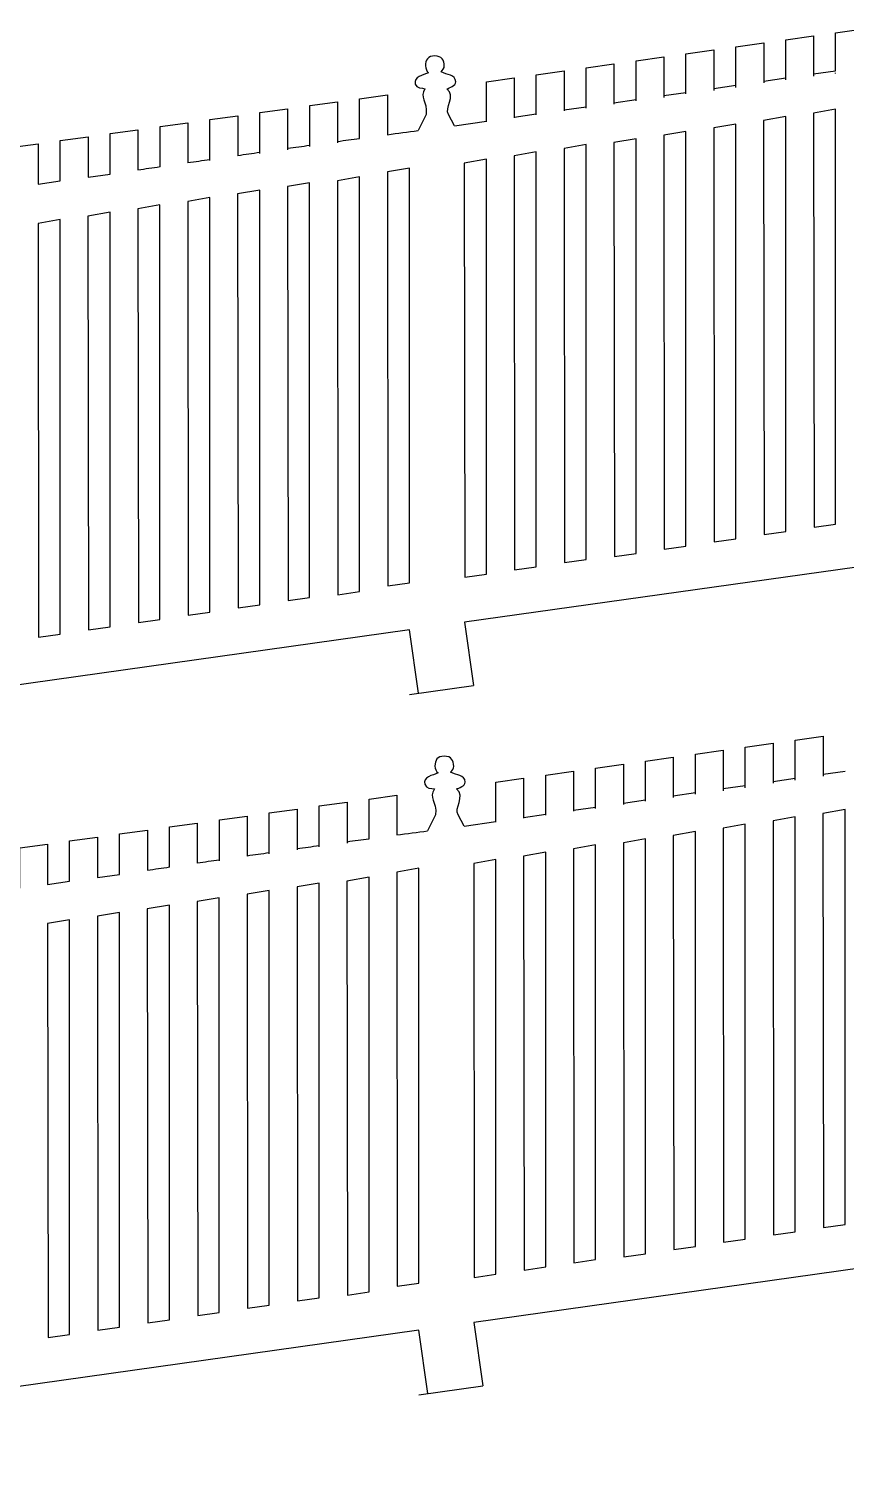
# Model space of a CAD drawing. Extents: x -294 to 276, y -108 to 146.
# Drawn here: x -151.1 to -114.4, y 65.3 to 130.4 of the extents above; entities that cross this region are included whole.
import ezdxf

# ---------------------------------------------------------------- set-up
doc = ezdxf.new("R2010")
doc.units = 0
doc.header["$MEASUREMENT"] = 0
doc.layers.add('OUTLINE', color=7, linetype='CONTINUOUS')

msp = doc.modelspace()

# ---------------------------------------------------------------- linework, layer by layer
at = {"layer": 'OUTLINE', "color": 1}
for points, knots in [([(-114.7993, 128.5515), (-114.7993, 128.5515), (-114.7993, 130.2599), (-114.7993, 130.2599), (-114.7993, 130.2599), (-114.7993, 130.2599), (-113.5453, 130.4357), (-113.5453, 130.4357), (-113.5453, 130.4357), (-113.5453, 130.4357), (-113.5453, 128.6383), (-113.5453, 128.6383)], [0, 0, 0, 0, 0.25, 0.25, 0.25, 0.25, 0.5, 0.5, 0.5, 0.5, 1, 1, 1, 1]), ([(-119.2941, 127.8003), (-119.2941, 127.8003), (-119.2941, 129.6293), (-119.2941, 129.6293), (-119.2941, 129.6293), (-119.2941, 129.6293), (-118.0401, 129.8051), (-118.0401, 129.8051), (-118.0401, 129.8051), (-118.0401, 129.8051), (-118.0401, 127.9987), (-118.0401, 127.9987)], [0, 0, 0, 0, 0.25, 0.25, 0.25, 0.25, 0.5, 0.5, 0.5, 0.5, 1, 1, 1, 1]), ([(-117.0467, 128.1379), (-117.0467, 128.1379), (-117.0467, 129.9445), (-117.0467, 129.9445), (-117.0467, 129.9445), (-117.0467, 129.9445), (-115.7933, 130.1203), (-115.7933, 130.1203), (-115.7933, 130.1203), (-115.7933, 130.1203), (-115.7933, 128.3135), (-115.7933, 128.3135)], [0, 0, 0, 0, 0.25, 0.25, 0.25, 0.25, 0.5, 0.5, 0.5, 0.5, 1, 1, 1, 1]), ([(-131.9615, 126.0701), (-131.9615, 126.0701), (-132.2293, 126.5743), (-132.2293, 126.5743), (-132.2293, 126.5743), (-132.4359, 126.8563), (-131.8783, 127.4081), (-132.3061, 127.7413), (-132.3061, 127.7413), (-132.2007, 127.7767), (-131.9023, 127.8841), (-131.9103, 128.0461), (-131.9103, 128.0461), (-131.9279, 128.4039), (-132.2981, 128.3521), (-132.5659, 128.4955), (-132.5659, 128.4955), (-132.5017, 128.5711), (-132.4243, 128.6633), (-132.4243, 128.7623), (-132.4243, 128.7623), (-132.4243, 129.0217), (-132.5363, 129.2187), (-132.8545, 129.2187), (-132.8545, 129.2187), (-133.1725, 129.2187), (-133.2717, 129.0349), (-133.2717, 128.7755), (-133.2717, 128.7755), (-133.2717, 128.6579), (-133.2183, 128.5241), (-133.1309, 128.4627), (-133.1309, 128.4627), (-133.3753, 128.3623), (-133.8269, 128.2773), (-133.7329, 127.9529), (-133.7329, 127.9529), (-133.6765, 127.7583), (-133.4295, 127.7681), (-133.2977, 127.7429), (-133.2977, 127.7429), (-133.5641, 127.3375), (-133.1767, 127.1877), (-133.2409, 126.5845), (-133.2409, 126.5845), (-133.2409, 126.5845), (-133.6049, 125.8515), (-133.6049, 125.8515)], [0, 0, 0, 0, 0.0769231, 0.0769231, 0.0769231, 0.0769231, 0.1538462, 0.1538462, 0.1538462, 0.1538462, 0.2307692, 0.2307692, 0.2307692, 0.2307692, 0.3076923, 0.3076923, 0.3076923, 0.3076923, 0.3846154, 0.3846154, 0.3846154, 0.3846154, 0.4615385, 0.4615385, 0.4615385, 0.4615385, 0.5384615, 0.5384615, 0.5384615, 0.5384615, 0.6153846, 0.6153846, 0.6153846, 0.6153846, 0.6923077, 0.6923077, 0.6923077, 0.6923077, 0.7692308, 0.7692308, 0.7692308, 0.7692308, 0.8461538, 0.8461538, 0.8461538, 0.8461538, 1, 1, 1, 1]), ([(-123.7891, 127.1931), (-123.7891, 127.1931), (-123.7891, 128.9985), (-123.7891, 128.9985), (-123.7891, 128.9985), (-123.7891, 128.9985), (-122.5361, 129.1743), (-122.5361, 129.1743), (-122.5361, 129.1743), (-122.5361, 129.1743), (-122.5361, 127.3519), (-122.5361, 127.3519)], [0, 0, 0, 0, 0.25, 0.25, 0.25, 0.25, 0.5, 0.5, 0.5, 0.5, 1, 1, 1, 1]), ([(-121.5417, 127.5081), (-121.5417, 127.5081), (-121.5417, 129.3139), (-121.5417, 129.3139), (-121.5417, 129.3139), (-121.5417, 129.3139), (-120.2881, 129.4897), (-120.2881, 129.4897), (-120.2881, 129.4897), (-120.2881, 129.4897), (-120.2881, 127.6629), (-120.2881, 127.6629)], [0, 0, 0, 0, 0.25, 0.25, 0.25, 0.25, 0.5, 0.5, 0.5, 0.5, 1, 1, 1, 1]), ([(-128.2841, 126.5571), (-128.2841, 126.5571), (-128.2841, 128.3679), (-128.2841, 128.3679), (-128.2841, 128.3679), (-128.2841, 128.3679), (-127.0315, 128.5437), (-127.0315, 128.5437), (-127.0315, 128.5437), (-127.0315, 128.5437), (-127.0315, 126.7387), (-127.0315, 126.7387)], [0, 0, 0, 0, 0.25, 0.25, 0.25, 0.25, 0.5, 0.5, 0.5, 0.5, 1, 1, 1, 1]), ([(-126.0367, 126.8679), (-126.0367, 126.8679), (-126.0367, 128.6831), (-126.0367, 128.6831), (-126.0367, 128.6831), (-126.0367, 128.6831), (-124.7839, 128.8589), (-124.7839, 128.8589), (-124.7839, 128.8589), (-124.7839, 128.8589), (-124.7839, 127.0411), (-124.7839, 127.0411)], [0, 0, 0, 0, 0.25, 0.25, 0.25, 0.25, 0.5, 0.5, 0.5, 0.5, 1, 1, 1, 1]), ([(-130.5315, 126.2483), (-130.5315, 126.2483), (-130.5315, 128.0525), (-130.5315, 128.0525), (-130.5315, 128.0525), (-130.5315, 128.0525), (-129.2791, 128.2283), (-129.2791, 128.2283), (-129.2791, 128.2283), (-129.2791, 128.2283), (-129.2791, 126.4239), (-129.2791, 126.4239)], [0, 0, 0, 0, 0.25, 0.25, 0.25, 0.25, 0.5, 0.5, 0.5, 0.5, 1, 1, 1, 1]), ([(-138.4865, 125.1301), (-138.4865, 125.1301), (-138.4865, 126.9771), (-138.4865, 126.9771), (-138.4865, 126.9771), (-138.4865, 126.9771), (-137.2315, 127.1531), (-137.2315, 127.1531), (-137.2315, 127.1531), (-137.2315, 127.1531), (-137.2315, 125.3037), (-137.2315, 125.3037)], [0, 0, 0, 0, 0.25, 0.25, 0.25, 0.25, 0.5, 0.5, 0.5, 0.5, 1, 1, 1, 1]), ([(-136.2419, 125.5017), (-136.2419, 125.5017), (-136.2419, 127.2899), (-136.2419, 127.2899), (-136.2419, 127.2899), (-136.2419, 127.2899), (-134.9895, 127.4655), (-134.9895, 127.4655), (-134.9895, 127.4655), (-134.9895, 127.4655), (-134.9895, 125.6697), (-134.9895, 125.6697)], [0, 0, 0, 0, 0.25, 0.25, 0.25, 0.25, 0.5, 0.5, 0.5, 0.5, 1, 1, 1, 1]), ([(-142.9815, 124.5085), (-142.9815, 124.5085), (-142.9815, 126.3465), (-142.9815, 126.3465), (-142.9815, 126.3465), (-142.9815, 126.3465), (-141.7275, 126.5223), (-141.7275, 126.5223), (-141.7275, 126.5223), (-141.7275, 126.5223), (-141.7275, 124.7151), (-141.7275, 124.7151)], [0, 0, 0, 0, 0.25, 0.25, 0.25, 0.25, 0.5, 0.5, 0.5, 0.5, 1, 1, 1, 1]), ([(-140.7339, 124.8193), (-140.7339, 124.8193), (-140.7339, 126.6617), (-140.7339, 126.6617), (-140.7339, 126.6617), (-140.7339, 126.6617), (-139.4797, 126.8377), (-139.4797, 126.8377), (-139.4797, 126.8377), (-139.4797, 126.8377), (-139.4797, 124.9927), (-139.4797, 124.9927)], [0, 0, 0, 0, 0.25, 0.25, 0.25, 0.25, 0.5, 0.5, 0.5, 0.5, 1, 1, 1, 1]), ([(-118.0212, 107.6534), (-118.0212, 107.6534), (-118.0439, 126.3047), (-118.0439, 126.3047), (-118.0439, 126.3047), (-118.0439, 126.3047), (-117.0481, 126.4816), (-117.0481, 126.4816), (-117.0481, 126.4816), (-117.0481, 126.4816), (-117.0482, 107.7921), (-117.0482, 107.7921), (-117.0482, 107.7921), (-117.0482, 107.7921), (-118.0212, 107.6534), (-118.0212, 107.6534)], [0, 0, 0, 0, 0.2, 0.2, 0.2, 0.2, 0.4, 0.4, 0.4, 0.4, 0.6, 0.6, 0.6, 0.6, 1, 1, 1, 1]), ([(-115.774, 107.9842), (-115.774, 107.9842), (-115.7967, 126.6355), (-115.7967, 126.6355), (-115.7967, 126.6355), (-115.7967, 126.6355), (-114.8009, 126.8124), (-114.8009, 126.8124), (-114.8009, 126.8124), (-114.8009, 126.8124), (-114.801, 108.1229), (-114.801, 108.1229), (-114.801, 108.1229), (-114.801, 108.1229), (-115.774, 107.9842), (-115.774, 107.9842)], [0, 0, 0, 0, 0.2, 0.2, 0.2, 0.2, 0.4, 0.4, 0.4, 0.4, 0.6, 0.6, 0.6, 0.6, 1, 1, 1, 1]), ([(-147.4763, 123.8869), (-147.4763, 123.8869), (-147.4763, 125.7159), (-147.4763, 125.7159), (-147.4763, 125.7159), (-147.4763, 125.7159), (-146.2223, 125.8917), (-146.2223, 125.8917), (-146.2223, 125.8917), (-146.2223, 125.8917), (-146.2223, 124.0853), (-146.2223, 124.0853)], [0, 0, 0, 0, 0.25, 0.25, 0.25, 0.25, 0.5, 0.5, 0.5, 0.5, 1, 1, 1, 1]), ([(-145.2289, 124.2245), (-145.2289, 124.2245), (-145.2289, 126.0311), (-145.2289, 126.0311), (-145.2289, 126.0311), (-145.2289, 126.0311), (-143.9755, 126.2069), (-143.9755, 126.2069), (-143.9755, 126.2069), (-143.9755, 126.2069), (-143.9755, 124.4001), (-143.9755, 124.4001)], [0, 0, 0, 0, 0.25, 0.25, 0.25, 0.25, 0.5, 0.5, 0.5, 0.5, 1, 1, 1, 1]), ([(-122.5158, 106.9918), (-122.5158, 106.9918), (-122.5385, 125.6431), (-122.5385, 125.6431), (-122.5385, 125.6431), (-122.5385, 125.6431), (-121.5427, 125.82), (-121.5427, 125.82), (-121.5427, 125.82), (-121.5427, 125.82), (-121.5428, 107.1305), (-121.5428, 107.1305), (-121.5428, 107.1305), (-121.5428, 107.1305), (-122.5158, 106.9918), (-122.5158, 106.9918)], [0, 0, 0, 0, 0.2, 0.2, 0.2, 0.2, 0.4, 0.4, 0.4, 0.4, 0.6, 0.6, 0.6, 0.6, 1, 1, 1, 1]), ([(-120.2686, 107.3226), (-120.2686, 107.3226), (-120.2913, 125.9739), (-120.2913, 125.9739), (-120.2913, 125.9739), (-120.2913, 125.9739), (-119.2955, 126.1508), (-119.2955, 126.1508), (-119.2955, 126.1508), (-119.2955, 126.1508), (-119.2956, 107.4613), (-119.2956, 107.4613), (-119.2956, 107.4613), (-119.2956, 107.4613), (-120.2686, 107.3226), (-120.2686, 107.3226)], [0, 0, 0, 0, 0.2, 0.2, 0.2, 0.2, 0.4, 0.4, 0.4, 0.4, 0.6, 0.6, 0.6, 0.6, 1, 1, 1, 1]), ([(-151.9713, 123.2797), (-151.9713, 123.2797), (-151.9713, 125.0851), (-151.9713, 125.0851), (-151.9713, 125.0851), (-151.9713, 125.0851), (-150.7183, 125.2609), (-150.7183, 125.2609), (-150.7183, 125.2609), (-150.7183, 125.2609), (-150.7183, 123.4385), (-150.7183, 123.4385)], [0, 0, 0, 0, 0.25, 0.25, 0.25, 0.25, 0.5, 0.5, 0.5, 0.5, 1, 1, 1, 1]), ([(-149.7239, 123.5947), (-149.7239, 123.5947), (-149.7239, 125.4005), (-149.7239, 125.4005), (-149.7239, 125.4005), (-149.7239, 125.4005), (-148.4703, 125.5763), (-148.4703, 125.5763), (-148.4703, 125.5763), (-148.4703, 125.5763), (-148.4703, 123.7495), (-148.4703, 123.7495)], [0, 0, 0, 0, 0.25, 0.25, 0.25, 0.25, 0.5, 0.5, 0.5, 0.5, 1, 1, 1, 1]), ([(-127.0102, 106.3964), (-127.0102, 106.3964), (-127.0329, 125.0477), (-127.0329, 125.0477), (-127.0329, 125.0477), (-127.0329, 125.0477), (-126.0371, 125.2246), (-126.0371, 125.2246), (-126.0371, 125.2246), (-126.0371, 125.2246), (-126.0372, 106.5351), (-126.0372, 106.5351), (-126.0372, 106.5351), (-126.0372, 106.5351), (-127.0102, 106.3964), (-127.0102, 106.3964)], [0, 0, 0, 0, 0.2, 0.2, 0.2, 0.2, 0.4, 0.4, 0.4, 0.4, 0.6, 0.6, 0.6, 0.6, 1, 1, 1, 1]), ([(-124.763, 106.661), (-124.763, 106.661), (-124.7857, 125.3123), (-124.7857, 125.3123), (-124.7857, 125.3123), (-124.7857, 125.3123), (-123.7899, 125.4892), (-123.7899, 125.4892), (-123.7899, 125.4892), (-123.7899, 125.4892), (-123.79, 106.7997), (-123.79, 106.7997), (-123.79, 106.7997), (-123.79, 106.7997), (-124.763, 106.661), (-124.763, 106.661)], [0, 0, 0, 0, 0.2, 0.2, 0.2, 0.2, 0.4, 0.4, 0.4, 0.4, 0.6, 0.6, 0.6, 0.6, 1, 1, 1, 1]), ([(-131.5046, 105.7352), (-131.5046, 105.7352), (-131.5273, 124.3865), (-131.5273, 124.3865), (-131.5273, 124.3865), (-131.5273, 124.3865), (-130.5315, 124.5634), (-130.5315, 124.5634), (-130.5315, 124.5634), (-130.5315, 124.5634), (-130.5316, 105.8739), (-130.5316, 105.8739), (-130.5316, 105.8739), (-130.5316, 105.8739), (-131.5046, 105.7352), (-131.5046, 105.7352)], [0, 0, 0, 0, 0.2, 0.2, 0.2, 0.2, 0.4, 0.4, 0.4, 0.4, 0.6, 0.6, 0.6, 0.6, 1, 1, 1, 1]), ([(-129.2574, 106.0658), (-129.2574, 106.0658), (-129.2801, 124.7171), (-129.2801, 124.7171), (-129.2801, 124.7171), (-129.2801, 124.7171), (-128.2843, 124.894), (-128.2843, 124.894), (-128.2843, 124.894), (-128.2843, 124.894), (-128.2844, 106.2045), (-128.2844, 106.2045), (-128.2844, 106.2045), (-128.2844, 106.2045), (-129.2574, 106.0658), (-129.2574, 106.0658)], [0, 0, 0, 0, 0.2, 0.2, 0.2, 0.2, 0.4, 0.4, 0.4, 0.4, 0.6, 0.6, 0.6, 0.6, 1, 1, 1, 1]), ([(-137.215, 104.9416), (-137.215, 104.9416), (-137.2377, 123.5929), (-137.2377, 123.5929), (-137.2377, 123.5929), (-137.2377, 123.5929), (-136.2419, 123.7698), (-136.2419, 123.7698), (-136.2419, 123.7698), (-136.2419, 123.7698), (-136.242, 105.0803), (-136.242, 105.0803), (-136.242, 105.0803), (-136.242, 105.0803), (-137.215, 104.9416), (-137.215, 104.9416)], [0, 0, 0, 0, 0.2, 0.2, 0.2, 0.2, 0.4, 0.4, 0.4, 0.4, 0.6, 0.6, 0.6, 0.6, 1, 1, 1, 1]), ([(-134.9676, 105.3386), (-134.9676, 105.3386), (-134.9903, 123.9899), (-134.9903, 123.9899), (-134.9903, 123.9899), (-134.9903, 123.9899), (-133.9945, 124.1668), (-133.9945, 124.1668), (-133.9945, 124.1668), (-133.9945, 124.1668), (-133.9946, 105.4773), (-133.9946, 105.4773), (-133.9946, 105.4773), (-133.9946, 105.4773), (-134.9676, 105.3386), (-134.9676, 105.3386)], [0, 0, 0, 0, 0.2, 0.2, 0.2, 0.2, 0.4, 0.4, 0.4, 0.4, 0.6, 0.6, 0.6, 0.6, 1, 1, 1, 1]), ([(-141.7094, 104.3462), (-141.7094, 104.3462), (-141.7321, 122.9975), (-141.7321, 122.9975), (-141.7321, 122.9975), (-141.7321, 122.9975), (-140.7363, 123.1744), (-140.7363, 123.1744), (-140.7363, 123.1744), (-140.7363, 123.1744), (-140.7364, 104.4849), (-140.7364, 104.4849), (-140.7364, 104.4849), (-140.7364, 104.4849), (-141.7094, 104.3462), (-141.7094, 104.3462)], [0, 0, 0, 0, 0.2, 0.2, 0.2, 0.2, 0.4, 0.4, 0.4, 0.4, 0.6, 0.6, 0.6, 0.6, 1, 1, 1, 1]), ([(-139.4622, 104.677), (-139.4622, 104.677), (-139.4849, 123.3283), (-139.4849, 123.3283), (-139.4849, 123.3283), (-139.4849, 123.3283), (-138.4891, 123.5052), (-138.4891, 123.5052), (-138.4891, 123.5052), (-138.4891, 123.5052), (-138.4892, 104.8157), (-138.4892, 104.8157), (-138.4892, 104.8157), (-138.4892, 104.8157), (-139.4622, 104.677), (-139.4622, 104.677)], [0, 0, 0, 0, 0.2, 0.2, 0.2, 0.2, 0.4, 0.4, 0.4, 0.4, 0.6, 0.6, 0.6, 0.6, 1, 1, 1, 1]), ([(-146.2038, 103.6846), (-146.2038, 103.6846), (-146.2265, 122.3359), (-146.2265, 122.3359), (-146.2265, 122.3359), (-146.2265, 122.3359), (-145.2307, 122.5128), (-145.2307, 122.5128), (-145.2307, 122.5128), (-145.2307, 122.5128), (-145.2308, 103.8233), (-145.2308, 103.8233), (-145.2308, 103.8233), (-145.2308, 103.8233), (-146.2038, 103.6846), (-146.2038, 103.6846)], [0, 0, 0, 0, 0.2, 0.2, 0.2, 0.2, 0.4, 0.4, 0.4, 0.4, 0.6, 0.6, 0.6, 0.6, 1, 1, 1, 1]), ([(-143.9566, 104.0154), (-143.9566, 104.0154), (-143.9793, 122.6667), (-143.9793, 122.6667), (-143.9793, 122.6667), (-143.9793, 122.6667), (-142.9835, 122.8436), (-142.9835, 122.8436), (-142.9835, 122.8436), (-142.9835, 122.8436), (-142.9836, 104.1541), (-142.9836, 104.1541), (-142.9836, 104.1541), (-142.9836, 104.1541), (-143.9566, 104.0154), (-143.9566, 104.0154)], [0, 0, 0, 0, 0.2, 0.2, 0.2, 0.2, 0.4, 0.4, 0.4, 0.4, 0.6, 0.6, 0.6, 0.6, 1, 1, 1, 1]), ([(-150.6984, 103.023), (-150.6984, 103.023), (-150.7211, 121.6743), (-150.7211, 121.6743), (-150.7211, 121.6743), (-150.7211, 121.6743), (-149.7253, 121.8512), (-149.7253, 121.8512), (-149.7253, 121.8512), (-149.7253, 121.8512), (-149.7254, 103.1617), (-149.7254, 103.1617), (-149.7254, 103.1617), (-149.7254, 103.1617), (-150.6984, 103.023), (-150.6984, 103.023)], [0, 0, 0, 0, 0.2, 0.2, 0.2, 0.2, 0.4, 0.4, 0.4, 0.4, 0.6, 0.6, 0.6, 0.6, 1, 1, 1, 1]), ([(-148.4512, 103.3538), (-148.4512, 103.3538), (-148.4739, 122.0051), (-148.4739, 122.0051), (-148.4739, 122.0051), (-148.4739, 122.0051), (-147.4781, 122.182), (-147.4781, 122.182), (-147.4781, 122.182), (-147.4781, 122.182), (-147.4782, 103.4925), (-147.4782, 103.4925), (-147.4782, 103.4925), (-147.4782, 103.4925), (-148.4512, 103.3538), (-148.4512, 103.3538)], [0, 0, 0, 0, 0.2, 0.2, 0.2, 0.2, 0.4, 0.4, 0.4, 0.4, 0.6, 0.6, 0.6, 0.6, 1, 1, 1, 1]), ([(-105.4111, 104.4763), (-105.4111, 104.4763), (-105.8119, 107.3163), (-105.8119, 107.3163), (-105.8119, 107.3163), (-105.8119, 107.3163), (-131.5203, 103.7032), (-131.5203, 103.7032), (-131.5203, 103.7032), (-131.5203, 103.7032), (-131.1175, 100.849), (-131.1175, 100.849)], [0, 0, 0, 0, 0.25, 0.25, 0.25, 0.25, 0.5, 0.5, 0.5, 0.5, 1, 1, 1, 1]), ([(-133.5915, 100.4999), (-133.5915, 100.4999), (-133.9945, 103.3555), (-133.9945, 103.3555), (-133.9945, 103.3555), (-133.9945, 103.3555), (-159.6985, 99.743), (-159.6985, 99.743), (-159.6985, 99.743), (-159.6985, 99.743), (-159.2935, 96.8733), (-159.2935, 96.8733)], [0, 0, 0, 0, 0.25, 0.25, 0.25, 0.25, 0.5, 0.5, 0.5, 0.5, 1, 1, 1, 1]), ([(-116.6211, 96.5856), (-116.6211, 96.5856), (-116.6211, 98.3922), (-116.6211, 98.3922), (-116.6211, 98.3922), (-116.6211, 98.3922), (-115.3677, 98.568), (-115.3677, 98.568), (-115.3677, 98.568), (-115.3677, 98.568), (-115.3677, 96.7612), (-115.3677, 96.7612)], [0, 0, 0, 0, 0.25, 0.25, 0.25, 0.25, 0.5, 0.5, 0.5, 0.5, 1, 1, 1, 1]), ([(-121.1161, 95.9558), (-121.1161, 95.9558), (-121.1161, 97.7616), (-121.1161, 97.7616), (-121.1161, 97.7616), (-121.1161, 97.7616), (-119.8625, 97.9374), (-119.8625, 97.9374), (-119.8625, 97.9374), (-119.8625, 97.9374), (-119.8625, 96.1106), (-119.8625, 96.1106)], [0, 0, 0, 0, 0.25, 0.25, 0.25, 0.25, 0.5, 0.5, 0.5, 0.5, 1, 1, 1, 1]), ([(-118.8685, 96.248), (-118.8685, 96.248), (-118.8685, 98.077), (-118.8685, 98.077), (-118.8685, 98.077), (-118.8685, 98.077), (-117.6145, 98.2528), (-117.6145, 98.2528), (-117.6145, 98.2528), (-117.6145, 98.2528), (-117.6145, 96.4464), (-117.6145, 96.4464)], [0, 0, 0, 0, 0.25, 0.25, 0.25, 0.25, 0.5, 0.5, 0.5, 0.5, 1, 1, 1, 1]), ([(-131.5359, 94.5178), (-131.5359, 94.5178), (-131.8037, 95.022), (-131.8037, 95.022), (-131.8037, 95.022), (-132.0103, 95.304), (-131.4527, 95.8558), (-131.8805, 96.189), (-131.8805, 96.189), (-131.7751, 96.2244), (-131.4767, 96.3318), (-131.4847, 96.4938), (-131.4847, 96.4938), (-131.5023, 96.8516), (-131.8725, 96.7998), (-132.1403, 96.9432), (-132.1403, 96.9432), (-132.0761, 97.0188), (-131.9987, 97.111), (-131.9987, 97.21), (-131.9987, 97.21), (-131.9987, 97.4694), (-132.1107, 97.6664), (-132.4289, 97.6664), (-132.4289, 97.6664), (-132.7469, 97.6664), (-132.8461, 97.4826), (-132.8461, 97.2232), (-132.8461, 97.2232), (-132.8461, 97.1056), (-132.7927, 96.9718), (-132.7053, 96.9104), (-132.7053, 96.9104), (-132.9497, 96.81), (-133.4013, 96.725), (-133.3073, 96.4006), (-133.3073, 96.4006), (-133.2509, 96.206), (-133.0039, 96.2158), (-132.8721, 96.1906), (-132.8721, 96.1906), (-133.1385, 95.7852), (-132.7511, 95.6354), (-132.8153, 95.0322), (-132.8153, 95.0322), (-132.8153, 95.0322), (-133.1793, 94.2992), (-133.1793, 94.2992)], [0, 0, 0, 0, 0.0769231, 0.0769231, 0.0769231, 0.0769231, 0.1538462, 0.1538462, 0.1538462, 0.1538462, 0.2307692, 0.2307692, 0.2307692, 0.2307692, 0.3076923, 0.3076923, 0.3076923, 0.3076923, 0.3846154, 0.3846154, 0.3846154, 0.3846154, 0.4615385, 0.4615385, 0.4615385, 0.4615385, 0.5384615, 0.5384615, 0.5384615, 0.5384615, 0.6153846, 0.6153846, 0.6153846, 0.6153846, 0.6923077, 0.6923077, 0.6923077, 0.6923077, 0.7692308, 0.7692308, 0.7692308, 0.7692308, 0.8461538, 0.8461538, 0.8461538, 0.8461538, 1, 1, 1, 1]), ([(-125.6111, 95.3156), (-125.6111, 95.3156), (-125.6111, 97.1308), (-125.6111, 97.1308), (-125.6111, 97.1308), (-125.6111, 97.1308), (-124.3583, 97.3066), (-124.3583, 97.3066), (-124.3583, 97.3066), (-124.3583, 97.3066), (-124.3583, 95.4888), (-124.3583, 95.4888)], [0, 0, 0, 0, 0.25, 0.25, 0.25, 0.25, 0.5, 0.5, 0.5, 0.5, 1, 1, 1, 1]), ([(-123.3635, 95.6408), (-123.3635, 95.6408), (-123.3635, 97.4462), (-123.3635, 97.4462), (-123.3635, 97.4462), (-123.3635, 97.4462), (-122.1105, 97.622), (-122.1105, 97.622), (-122.1105, 97.622), (-122.1105, 97.622), (-122.1105, 95.7996), (-122.1105, 95.7996)], [0, 0, 0, 0, 0.25, 0.25, 0.25, 0.25, 0.5, 0.5, 0.5, 0.5, 1, 1, 1, 1]), ([(-130.1059, 94.696), (-130.1059, 94.696), (-130.1059, 96.5002), (-130.1059, 96.5002), (-130.1059, 96.5002), (-130.1059, 96.5002), (-128.8535, 96.676), (-128.8535, 96.676), (-128.8535, 96.676), (-128.8535, 96.676), (-128.8535, 94.8716), (-128.8535, 94.8716)], [0, 0, 0, 0, 0.25, 0.25, 0.25, 0.25, 0.5, 0.5, 0.5, 0.5, 1, 1, 1, 1]), ([(-127.8585, 95.0048), (-127.8585, 95.0048), (-127.8585, 96.8156), (-127.8585, 96.8156), (-127.8585, 96.8156), (-127.8585, 96.8156), (-126.6059, 96.9914), (-126.6059, 96.9914), (-126.6059, 96.9914), (-126.6059, 96.9914), (-126.6059, 95.1864), (-126.6059, 95.1864)], [0, 0, 0, 0, 0.25, 0.25, 0.25, 0.25, 0.5, 0.5, 0.5, 0.5, 1, 1, 1, 1]), ([(-135.8163, 93.9494), (-135.8163, 93.9494), (-135.8163, 95.7376), (-135.8163, 95.7376), (-135.8163, 95.7376), (-135.8163, 95.7376), (-134.5639, 95.9132), (-134.5639, 95.9132), (-134.5639, 95.9132), (-134.5639, 95.9132), (-134.5639, 94.1174), (-134.5639, 94.1174)], [0, 0, 0, 0, 0.25, 0.25, 0.25, 0.25, 0.5, 0.5, 0.5, 0.5, 1, 1, 1, 1]), ([(-140.3083, 93.267), (-140.3083, 93.267), (-140.3083, 95.1094), (-140.3083, 95.1094), (-140.3083, 95.1094), (-140.3083, 95.1094), (-139.0541, 95.2854), (-139.0541, 95.2854), (-139.0541, 95.2854), (-139.0541, 95.2854), (-139.0541, 93.4404), (-139.0541, 93.4404)], [0, 0, 0, 0, 0.25, 0.25, 0.25, 0.25, 0.5, 0.5, 0.5, 0.5, 1, 1, 1, 1]), ([(-138.0609, 93.5778), (-138.0609, 93.5778), (-138.0609, 95.4248), (-138.0609, 95.4248), (-138.0609, 95.4248), (-138.0609, 95.4248), (-136.8059, 95.6008), (-136.8059, 95.6008), (-136.8059, 95.6008), (-136.8059, 95.6008), (-136.8059, 93.7514), (-136.8059, 93.7514)], [0, 0, 0, 0, 0.25, 0.25, 0.25, 0.25, 0.5, 0.5, 0.5, 0.5, 1, 1, 1, 1]), ([(-115.3484, 76.4319), (-115.3484, 76.4319), (-115.3711, 95.0832), (-115.3711, 95.0832), (-115.3711, 95.0832), (-115.3711, 95.0832), (-114.3753, 95.2601), (-114.3753, 95.2601), (-114.3753, 95.2601), (-114.3753, 95.2601), (-114.3754, 76.5706), (-114.3754, 76.5706), (-114.3754, 76.5706), (-114.3754, 76.5706), (-115.3484, 76.4319), (-115.3484, 76.4319)], [0, 0, 0, 0, 0.2, 0.2, 0.2, 0.2, 0.4, 0.4, 0.4, 0.4, 0.6, 0.6, 0.6, 0.6, 1, 1, 1, 1]), ([(-144.8033, 92.6722), (-144.8033, 92.6722), (-144.8033, 94.4788), (-144.8033, 94.4788), (-144.8033, 94.4788), (-144.8033, 94.4788), (-143.5499, 94.6546), (-143.5499, 94.6546), (-143.5499, 94.6546), (-143.5499, 94.6546), (-143.5499, 92.8478), (-143.5499, 92.8478)], [0, 0, 0, 0, 0.25, 0.25, 0.25, 0.25, 0.5, 0.5, 0.5, 0.5, 1, 1, 1, 1]), ([(-142.5559, 92.9562), (-142.5559, 92.9562), (-142.5559, 94.7942), (-142.5559, 94.7942), (-142.5559, 94.7942), (-142.5559, 94.7942), (-141.3019, 94.97), (-141.3019, 94.97), (-141.3019, 94.97), (-141.3019, 94.97), (-141.3019, 93.1628), (-141.3019, 93.1628)], [0, 0, 0, 0, 0.25, 0.25, 0.25, 0.25, 0.5, 0.5, 0.5, 0.5, 1, 1, 1, 1]), ([(-119.843, 75.7703), (-119.843, 75.7703), (-119.8657, 94.4216), (-119.8657, 94.4216), (-119.8657, 94.4216), (-119.8657, 94.4216), (-118.8699, 94.5985), (-118.8699, 94.5985), (-118.8699, 94.5985), (-118.8699, 94.5985), (-118.87, 75.909), (-118.87, 75.909), (-118.87, 75.909), (-118.87, 75.909), (-119.843, 75.7703), (-119.843, 75.7703)], [0, 0, 0, 0, 0.2, 0.2, 0.2, 0.2, 0.4, 0.4, 0.4, 0.4, 0.6, 0.6, 0.6, 0.6, 1, 1, 1, 1]), ([(-117.5956, 76.1011), (-117.5956, 76.1011), (-117.6183, 94.7524), (-117.6183, 94.7524), (-117.6183, 94.7524), (-117.6183, 94.7524), (-116.6225, 94.9293), (-116.6225, 94.9293), (-116.6225, 94.9293), (-116.6225, 94.9293), (-116.6226, 76.2398), (-116.6226, 76.2398), (-116.6226, 76.2398), (-116.6226, 76.2398), (-117.5956, 76.1011), (-117.5956, 76.1011)], [0, 0, 0, 0, 0.2, 0.2, 0.2, 0.2, 0.4, 0.4, 0.4, 0.4, 0.6, 0.6, 0.6, 0.6, 1, 1, 1, 1]), ([(-149.2983, 92.0424), (-149.2983, 92.0424), (-149.2983, 93.8482), (-149.2983, 93.8482), (-149.2983, 93.8482), (-149.2983, 93.8482), (-148.0447, 94.024), (-148.0447, 94.024), (-148.0447, 94.024), (-148.0447, 94.024), (-148.0447, 92.1972), (-148.0447, 92.1972)], [0, 0, 0, 0, 0.25, 0.25, 0.25, 0.25, 0.5, 0.5, 0.5, 0.5, 1, 1, 1, 1]), ([(-147.0507, 92.3346), (-147.0507, 92.3346), (-147.0507, 94.1636), (-147.0507, 94.1636), (-147.0507, 94.1636), (-147.0507, 94.1636), (-145.7967, 94.3394), (-145.7967, 94.3394), (-145.7967, 94.3394), (-145.7967, 94.3394), (-145.7967, 92.533), (-145.7967, 92.533)], [0, 0, 0, 0, 0.25, 0.25, 0.25, 0.25, 0.5, 0.5, 0.5, 0.5, 1, 1, 1, 1]), ([(-124.3374, 75.1087), (-124.3374, 75.1087), (-124.3601, 93.76), (-124.3601, 93.76), (-124.3601, 93.76), (-124.3601, 93.76), (-123.3643, 93.9369), (-123.3643, 93.9369), (-123.3643, 93.9369), (-123.3643, 93.9369), (-123.3644, 75.2474), (-123.3644, 75.2474), (-123.3644, 75.2474), (-123.3644, 75.2474), (-124.3374, 75.1087), (-124.3374, 75.1087)], [0, 0, 0, 0, 0.2, 0.2, 0.2, 0.2, 0.4, 0.4, 0.4, 0.4, 0.6, 0.6, 0.6, 0.6, 1, 1, 1, 1]), ([(-122.0902, 75.4395), (-122.0902, 75.4395), (-122.1129, 94.0908), (-122.1129, 94.0908), (-122.1129, 94.0908), (-122.1129, 94.0908), (-121.1171, 94.2677), (-121.1171, 94.2677), (-121.1171, 94.2677), (-121.1171, 94.2677), (-121.1172, 75.5782), (-121.1172, 75.5782), (-121.1172, 75.5782), (-121.1172, 75.5782), (-122.0902, 75.4395), (-122.0902, 75.4395)], [0, 0, 0, 0, 0.2, 0.2, 0.2, 0.2, 0.4, 0.4, 0.4, 0.4, 0.6, 0.6, 0.6, 0.6, 1, 1, 1, 1]), ([(-151.5457, 91.7274), (-151.5457, 91.7274), (-151.5457, 93.5328), (-151.5457, 93.5328), (-151.5457, 93.5328), (-151.5457, 93.5328), (-150.2927, 93.7086), (-150.2927, 93.7086), (-150.2927, 93.7086), (-150.2927, 93.7086), (-150.2927, 91.8862), (-150.2927, 91.8862)], [0, 0, 0, 0, 0.25, 0.25, 0.25, 0.25, 0.5, 0.5, 0.5, 0.5, 1, 1, 1, 1]), ([(-128.8318, 74.5135), (-128.8318, 74.5135), (-128.8545, 93.1648), (-128.8545, 93.1648), (-128.8545, 93.1648), (-128.8545, 93.1648), (-127.8587, 93.3417), (-127.8587, 93.3417), (-127.8587, 93.3417), (-127.8587, 93.3417), (-127.8588, 74.6522), (-127.8588, 74.6522), (-127.8588, 74.6522), (-127.8588, 74.6522), (-128.8318, 74.5135), (-128.8318, 74.5135)], [0, 0, 0, 0, 0.2, 0.2, 0.2, 0.2, 0.4, 0.4, 0.4, 0.4, 0.6, 0.6, 0.6, 0.6, 1, 1, 1, 1]), ([(-126.5846, 74.8441), (-126.5846, 74.8441), (-126.6073, 93.4954), (-126.6073, 93.4954), (-126.6073, 93.4954), (-126.6073, 93.4954), (-125.6115, 93.6723), (-125.6115, 93.6723), (-125.6115, 93.6723), (-125.6115, 93.6723), (-125.6116, 74.9828), (-125.6116, 74.9828), (-125.6116, 74.9828), (-125.6116, 74.9828), (-126.5846, 74.8441), (-126.5846, 74.8441)], [0, 0, 0, 0, 0.2, 0.2, 0.2, 0.2, 0.4, 0.4, 0.4, 0.4, 0.6, 0.6, 0.6, 0.6, 1, 1, 1, 1]), ([(-134.542, 73.7863), (-134.542, 73.7863), (-134.5647, 92.4376), (-134.5647, 92.4376), (-134.5647, 92.4376), (-134.5647, 92.4376), (-133.5689, 92.6145), (-133.5689, 92.6145), (-133.5689, 92.6145), (-133.5689, 92.6145), (-133.569, 73.925), (-133.569, 73.925), (-133.569, 73.925), (-133.569, 73.925), (-134.542, 73.7863), (-134.542, 73.7863)], [0, 0, 0, 0, 0.2, 0.2, 0.2, 0.2, 0.4, 0.4, 0.4, 0.4, 0.6, 0.6, 0.6, 0.6, 1, 1, 1, 1]), ([(-131.079, 74.1829), (-131.079, 74.1829), (-131.1017, 92.8342), (-131.1017, 92.8342), (-131.1017, 92.8342), (-131.1017, 92.8342), (-130.1059, 93.0111), (-130.1059, 93.0111), (-130.1059, 93.0111), (-130.1059, 93.0111), (-130.106, 74.3216), (-130.106, 74.3216), (-130.106, 74.3216), (-130.106, 74.3216), (-131.079, 74.1829), (-131.079, 74.1829)], [0, 0, 0, 0, 0.2, 0.2, 0.2, 0.2, 0.4, 0.4, 0.4, 0.4, 0.6, 0.6, 0.6, 0.6, 1, 1, 1, 1]), ([(-139.0366, 73.1247), (-139.0366, 73.1247), (-139.0593, 91.776), (-139.0593, 91.776), (-139.0593, 91.776), (-139.0593, 91.776), (-138.0635, 91.9529), (-138.0635, 91.9529), (-138.0635, 91.9529), (-138.0635, 91.9529), (-138.0636, 73.2634), (-138.0636, 73.2634), (-138.0636, 73.2634), (-138.0636, 73.2634), (-139.0366, 73.1247), (-139.0366, 73.1247)], [0, 0, 0, 0, 0.2, 0.2, 0.2, 0.2, 0.4, 0.4, 0.4, 0.4, 0.6, 0.6, 0.6, 0.6, 1, 1, 1, 1]), ([(-136.7894, 73.3893), (-136.7894, 73.3893), (-136.8121, 92.0406), (-136.8121, 92.0406), (-136.8121, 92.0406), (-136.8121, 92.0406), (-135.8163, 92.2175), (-135.8163, 92.2175), (-135.8163, 92.2175), (-135.8163, 92.2175), (-135.8164, 73.528), (-135.8164, 73.528), (-135.8164, 73.528), (-135.8164, 73.528), (-136.7894, 73.3893), (-136.7894, 73.3893)], [0, 0, 0, 0, 0.2, 0.2, 0.2, 0.2, 0.4, 0.4, 0.4, 0.4, 0.6, 0.6, 0.6, 0.6, 1, 1, 1, 1]), ([(-143.531, 72.4631), (-143.531, 72.4631), (-143.5537, 91.1144), (-143.5537, 91.1144), (-143.5537, 91.1144), (-143.5537, 91.1144), (-142.5579, 91.2913), (-142.5579, 91.2913), (-142.5579, 91.2913), (-142.5579, 91.2913), (-142.558, 72.6018), (-142.558, 72.6018), (-142.558, 72.6018), (-142.558, 72.6018), (-143.531, 72.4631), (-143.531, 72.4631)], [0, 0, 0, 0, 0.2, 0.2, 0.2, 0.2, 0.4, 0.4, 0.4, 0.4, 0.6, 0.6, 0.6, 0.6, 1, 1, 1, 1]), ([(-141.2838, 72.7939), (-141.2838, 72.7939), (-141.3065, 91.4452), (-141.3065, 91.4452), (-141.3065, 91.4452), (-141.3065, 91.4452), (-140.3107, 91.6221), (-140.3107, 91.6221), (-140.3107, 91.6221), (-140.3107, 91.6221), (-140.3108, 72.9326), (-140.3108, 72.9326), (-140.3108, 72.9326), (-140.3108, 72.9326), (-141.2838, 72.7939), (-141.2838, 72.7939)], [0, 0, 0, 0, 0.2, 0.2, 0.2, 0.2, 0.4, 0.4, 0.4, 0.4, 0.6, 0.6, 0.6, 0.6, 1, 1, 1, 1]), ([(-148.0256, 71.8015), (-148.0256, 71.8015), (-148.0483, 90.4528), (-148.0483, 90.4528), (-148.0483, 90.4528), (-148.0483, 90.4528), (-147.0525, 90.6297), (-147.0525, 90.6297), (-147.0525, 90.6297), (-147.0525, 90.6297), (-147.0526, 71.9402), (-147.0526, 71.9402), (-147.0526, 71.9402), (-147.0526, 71.9402), (-148.0256, 71.8015), (-148.0256, 71.8015)], [0, 0, 0, 0, 0.2, 0.2, 0.2, 0.2, 0.4, 0.4, 0.4, 0.4, 0.6, 0.6, 0.6, 0.6, 1, 1, 1, 1]), ([(-145.7782, 72.1323), (-145.7782, 72.1323), (-145.8009, 90.7836), (-145.8009, 90.7836), (-145.8009, 90.7836), (-145.8009, 90.7836), (-144.8051, 90.9605), (-144.8051, 90.9605), (-144.8051, 90.9605), (-144.8051, 90.9605), (-144.8052, 72.271), (-144.8052, 72.271), (-144.8052, 72.271), (-144.8052, 72.271), (-145.7782, 72.1323), (-145.7782, 72.1323)], [0, 0, 0, 0, 0.2, 0.2, 0.2, 0.2, 0.4, 0.4, 0.4, 0.4, 0.6, 0.6, 0.6, 0.6, 1, 1, 1, 1]), ([(-150.2728, 71.4707), (-150.2728, 71.4707), (-150.2955, 90.122), (-150.2955, 90.122), (-150.2955, 90.122), (-150.2955, 90.122), (-149.2997, 90.2989), (-149.2997, 90.2989), (-149.2997, 90.2989), (-149.2997, 90.2989), (-149.2998, 71.6094), (-149.2998, 71.6094), (-149.2998, 71.6094), (-149.2998, 71.6094), (-150.2728, 71.4707), (-150.2728, 71.4707)], [0, 0, 0, 0, 0.2, 0.2, 0.2, 0.2, 0.4, 0.4, 0.4, 0.4, 0.6, 0.6, 0.6, 0.6, 1, 1, 1, 1]), ([(-104.9855, 72.924), (-104.9855, 72.924), (-105.3863, 75.764), (-105.3863, 75.764), (-105.3863, 75.764), (-105.3863, 75.764), (-131.0947, 72.1509), (-131.0947, 72.1509), (-131.0947, 72.1509), (-131.0947, 72.1509), (-130.6919, 69.2967), (-130.6919, 69.2967)], [0, 0, 0, 0, 0.25, 0.25, 0.25, 0.25, 0.5, 0.5, 0.5, 0.5, 1, 1, 1, 1]), ([(-133.1659, 68.9476), (-133.1659, 68.9476), (-133.5689, 71.8032), (-133.5689, 71.8032), (-133.5689, 71.8032), (-133.5689, 71.8032), (-159.2729, 68.1907), (-159.2729, 68.1907), (-159.2729, 68.1907), (-159.2729, 68.1907), (-158.8679, 65.321), (-158.8679, 65.321)], [0, 0, 0, 0, 0.25, 0.25, 0.25, 0.25, 0.5, 0.5, 0.5, 0.5, 1, 1, 1, 1])]:
    msp.add_open_spline(points, degree=3, knots=knots, dxfattribs=at)
for points in [[(-115.7933, 128.4079), (-115.7933, 128.4079), (-114.7993, 128.5515), (-114.7993, 128.5515)], [(-114.7993, 128.4219), (-114.7993, 128.4219), (-114.7993, 128.4625), (-114.7993, 128.4625)], [(-120.2881, 127.7579), (-120.2881, 127.7579), (-119.2941, 127.9015), (-119.2941, 127.9015)], [(-118.0401, 128.0829), (-118.0401, 128.0829), (-117.0467, 128.2265), (-117.0467, 128.2265)], [(-124.7839, 127.1079), (-124.7839, 127.1079), (-123.7891, 127.2517), (-123.7891, 127.2517)], [(-122.5361, 127.4329), (-122.5361, 127.4329), (-121.5417, 127.5765), (-121.5417, 127.5765)], [(-129.2791, 126.4579), (-129.2791, 126.4579), (-128.2841, 126.6017), (-128.2841, 126.6017)], [(-127.0315, 126.7829), (-127.0315, 126.7829), (-126.0367, 126.9267), (-126.0367, 126.9267)], [(-134.9895, 125.6697), (-134.5277, 125.7311), (-134.0659, 125.7917), (-133.6049, 125.8515)], [(-131.9615, 126.0701), (-131.9615, 126.0701), (-130.5315, 126.2767), (-130.5315, 126.2767)], [(-139.4797, 125.0547), (-139.1485, 125.1013), (-138.8173, 125.1477), (-138.4865, 125.1935)], [(-137.2315, 125.3669), (-136.9015, 125.4121), (-136.5713, 125.4571), (-136.2419, 125.5017)], [(-143.9755, 124.4115), (-143.6441, 124.4595), (-143.3127, 124.5077), (-142.9815, 124.5553)], [(-141.7275, 124.7355), (-141.3963, 124.7829), (-141.0647, 124.8303), (-140.7339, 124.8773)], [(-148.4703, 123.7495), (-148.4703, 123.7495), (-147.4763, 123.8869), (-147.4763, 123.8869)], [(-146.2223, 124.0847), (-145.8911, 124.1329), (-145.5601, 124.1815), (-145.2289, 124.2295)], [(-150.7183, 123.4385), (-150.7183, 123.4385), (-149.7239, 123.5947), (-149.7239, 123.5947)], [(-133.9945, 100.443), (-133.9945, 100.443), (-131.1174, 100.8489), (-131.1174, 100.8489)], [(-117.6145, 96.5306), (-117.6145, 96.5306), (-116.6211, 96.6742), (-116.6211, 96.6742)], [(-115.3677, 96.8556), (-115.3677, 96.8556), (-114.3737, 96.9992), (-114.3737, 96.9992)], [(-122.1105, 95.8806), (-122.1105, 95.8806), (-121.1161, 96.0242), (-121.1161, 96.0242)], [(-119.8625, 96.2056), (-119.8625, 96.2056), (-118.8685, 96.3492), (-118.8685, 96.3492)], [(-126.6059, 95.2306), (-126.6059, 95.2306), (-125.6111, 95.3744), (-125.6111, 95.3744)], [(-124.3583, 95.5556), (-124.3583, 95.5556), (-123.3635, 95.6994), (-123.3635, 95.6994)], [(-131.5359, 94.5178), (-131.5359, 94.5178), (-130.1059, 94.7244), (-130.1059, 94.7244)], [(-128.8535, 94.9056), (-128.8535, 94.9056), (-127.8585, 95.0494), (-127.8585, 95.0494)], [(-136.8059, 93.8146), (-136.4759, 93.8598), (-136.1457, 93.9048), (-135.8163, 93.9494)], [(-134.5639, 94.1174), (-134.1021, 94.1788), (-133.6403, 94.2394), (-133.1793, 94.2992)], [(-141.3019, 93.1832), (-140.9707, 93.2306), (-140.6391, 93.278), (-140.3083, 93.325)], [(-139.0541, 93.5024), (-138.7229, 93.549), (-138.3917, 93.5954), (-138.0609, 93.6412)], [(-145.7967, 92.5324), (-145.4655, 92.5806), (-145.1345, 92.6292), (-144.8033, 92.6772)], [(-143.5499, 92.8592), (-143.2185, 92.9072), (-142.8871, 92.9554), (-142.5559, 93.003)], [(-150.2927, 91.8862), (-150.2927, 91.8862), (-149.2983, 92.0424), (-149.2983, 92.0424)], [(-148.0447, 92.1972), (-148.0447, 92.1972), (-147.0507, 92.3346), (-147.0507, 92.3346)], [(-133.5689, 68.8907), (-133.5689, 68.8907), (-130.6918, 69.2966), (-130.6918, 69.2966)]]:
    msp.add_open_spline(points, degree=3, dxfattribs=at)

doc.saveas('drawing.dxf')
